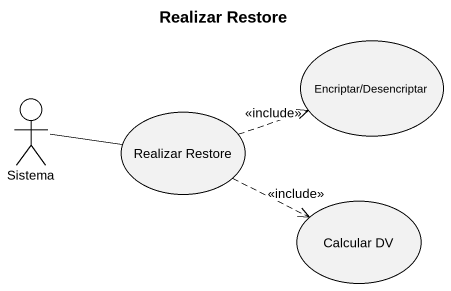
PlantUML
@startuml
title Realizar Restore
usecase "Encriptar/Desencriptar" as Encriptar_Desencriptar
actor Sistema
usecase "Realizar Restore" as Realizar_Restore
usecase "Calcular DV" as Calcular_DV
Sistema -right- Realizar_Restore
Realizar_Restore .right.> Encriptar_Desencriptar : <<include>>
Realizar_Restore .right.> Calcular_DV : <<include>>
@enduml
